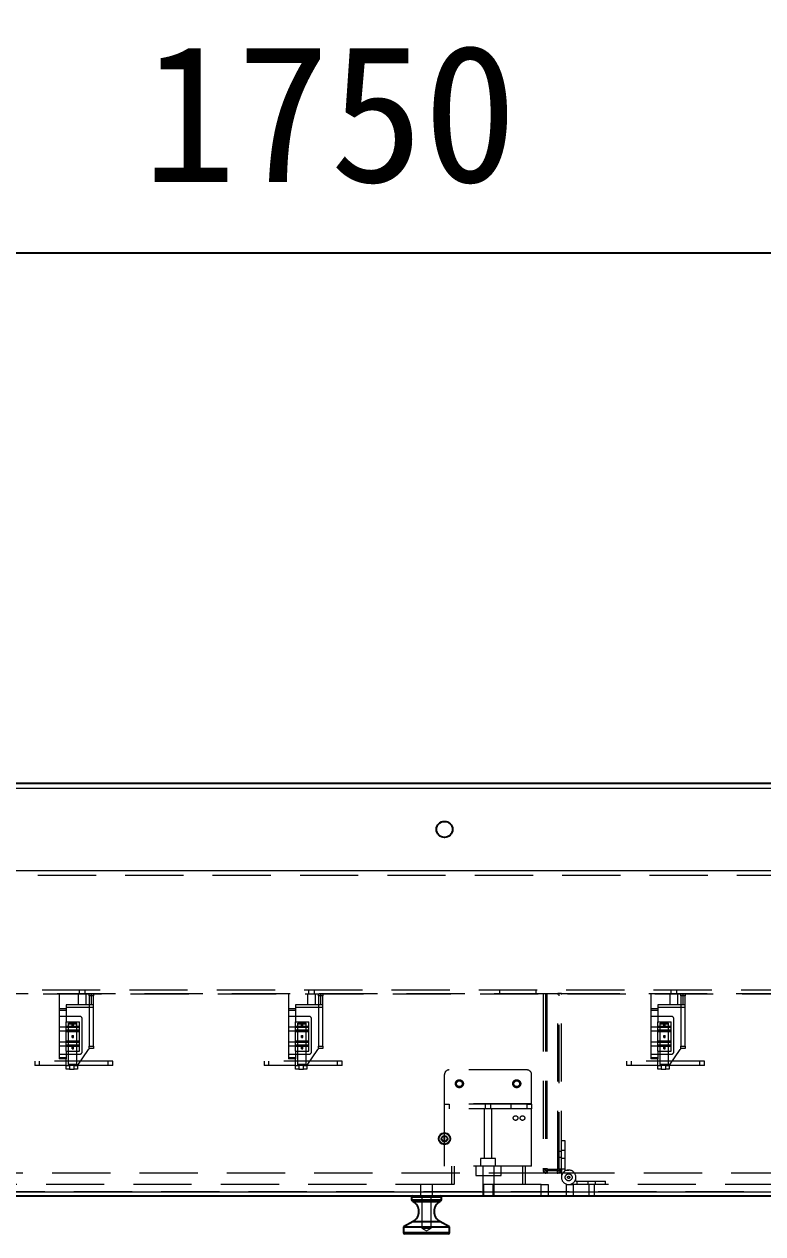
# Model space of a CAD drawing. Header units: millimetres. Extents: x 108 to 5832, y 144 to 4056.
# Drawn here: x 1760 to 2082, y 2792 to 3320 of the extents above; entities that cross this region are included whole.
import ezdxf

# ---------------------------------------------------------------- set-up
doc = ezdxf.new("R2010")
doc.units = ezdxf.units.MM
doc.header["$LTSCALE"] = 20
doc.header["$PDSIZE"] = -1
doc.linetypes.add('HIDDEN', pattern=[1.905, 1.27, -0.635])
doc.dimstyles.new('ISO-25', dxfattribs={"dimtxt": 2.5, "dimasz": 2.5, "dimexe": 1.25, "dimexo": 0.625, "dimtad": 1, "dimtxsty": 'Standard', "dimcen": 2.5, "dimadec": 0, "dimazin": 0, "dimtfac": 1, "dimtmove": 0, "dimatfit": 3, "dimfxl": 0, "dimarcsym": 0})

# ---------------------------------------------------------------- blocks, each defined once
blk = doc.blocks.new('*D2')
at = {"color": 3, "lineweight": -2}
for p, q in [((1017.8, 3006.99), (1017.8, 3240.51)), ((2767.8, 3008.99), (2767.8, 3240.51)), ((2707.8, 3220.51), (1077.8, 3220.51))]:
    blk.add_line(p, q, dxfattribs=at)
at = {"color": 3}
for points in [[(1077.8, 3230.51), (1077.8, 3210.51), (1017.8, 3220.51)], [(2707.8, 3230.51), (2707.8, 3210.51), (2767.8, 3220.51)]]:
    blk.add_solid(points, dxfattribs=at)
at = {"layer": 'Defpoints', "color": 0}
for p in [(1017.8, 3220.51), (2767.8, 2988.99), (1017.8, 2986.99)]:
    blk.add_point(p, dxfattribs=at)
at = {"color": 2, "insert": (1892.8, 3280.99), "char_height": 60, "attachment_point": 5}
blk.add_mtext('1750', dxfattribs=at)

msp = doc.modelspace()

# ---------------------------------------------------------------- linework, layer by layer
at = {"color": 7, "linetype": 'Continuous', "lineweight": 25}
for p, q in [((2765.8, 2988.99), (1119.8, 2988.99)), ((1942.8, 2832.74), (1942.8, 2835.24)), ((1119.8, 2808.99), (2765.8, 2808.99)), ((1928.45, 2808.49), (1928.45, 2807.28)), ((1941.45, 2807.28), (1941.45, 2808.49)), ((1928.7, 2806.84), (1929.16, 2806.58)), ((1940.74, 2806.58), (1941.2, 2806.84)), ((1929.16, 2797.92), (1924.95, 2795.49)), ((1944.95, 2795.49), (1940.74, 2797.92)), ((1924.95, 2795.49), (1924.95, 2792.99)), ((1924.95, 2795.49), (1925.87, 2795.49)), ((1944.45, 2792.49), (1925.45, 2792.49)), ((1925.87, 2795.49), (1944.95, 2795.49)), ((1944.95, 2792.99), (1944.95, 2795.49))]:
    msp.add_line(p, q, dxfattribs=at)
at = {"color": 1, "linetype": 'HIDDEN', "lineweight": 18}
for p, q in [((1057.8, 2986.99), (2727.8, 2986.99)), ((1117.8, 2986.99), (2727.8, 2986.99)), ((1057.8, 2950.99), (2727.8, 2950.99)), ((1117.8, 2950.99), (2727.8, 2950.99)), ((1117.8, 2948.99), (2727.8, 2948.99)), ((1119.6, 2898.99), (2766, 2898.99)), ((1783.55, 2898.99), (1783.55, 2897.39)), ((1786.05, 2897.39), (1786.05, 2898.99)), ((1883.55, 2898.99), (1883.55, 2897.39)), ((1886.05, 2897.39), (1886.05, 2898.99)), ((1966.8, 2898.99), (1966.8, 2897.39)), ((1982.8, 2897.39), (1982.8, 2898.99)), ((2041.55, 2898.99), (2041.55, 2897.39)), ((2044.05, 2897.39), (2044.05, 2898.99)), ((1120.11, 2897.19), (2765.5, 2897.19)), ((1735.8, 2897.39), (1985.8, 2897.39)), ((1774.8, 2897.39), (1774.8, 2887.39)), ((1783.05, 2897.39), (1783.05, 2892.39)), ((1786.55, 2892.39), (1786.55, 2897.39)), ((1787.8, 2896.39), (1787.8, 2897.39)), ((1787.8, 2896.39), (1787.8, 2874.39)), ((1789.8, 2896.39), (1787.8, 2896.39)), ((1788.8, 2897.39), (1788.8, 2892.39)), ((1789.8, 2897.39), (1789.8, 2896.39)), ((1789.8, 2874.39), (1789.8, 2896.39)), ((1874.8, 2897.39), (1874.8, 2887.39)), ((1883.05, 2897.39), (1883.05, 2892.39)), ((1886.55, 2892.39), (1886.55, 2897.39)), ((1887.8, 2896.39), (1887.8, 2897.39)), ((1889.8, 2896.39), (1887.8, 2896.39)), ((1887.8, 2896.39), (1887.8, 2874.39)), ((1888.8, 2897.39), (1888.8, 2892.39)), ((1889.8, 2897.39), (1889.8, 2896.39)), ((1889.8, 2874.39), (1889.8, 2896.39)), ((1985.8, 2897.39), (1985.8, 2820.79)), ((1985.8, 2897.39), (1987.4, 2897.39)), ((1986.8, 2897.39), (1986.8, 2820.19)), ((1987.4, 2897.39), (1992.2, 2897.39)), ((1987.4, 2897.39), (1987.4, 2820.79)), ((1993.8, 2897.39), (1992.2, 2897.39)), ((1992.2, 2820.79), (1992.2, 2897.39)), ((1992.8, 2820.19), (1992.8, 2897.39)), ((1993.8, 2897.39), (2243.8, 2897.39)), ((1993.8, 2820.79), (1993.8, 2897.39)), ((2032.8, 2897.39), (2032.8, 2887.39)), ((2041.05, 2897.39), (2041.05, 2892.39)), ((2044.55, 2892.39), (2044.55, 2897.39)), ((2045.8, 2896.39), (2045.8, 2897.39)), ((2045.8, 2896.39), (2045.8, 2874.39)), ((2047.8, 2896.39), (2045.8, 2896.39)), ((2046.8, 2897.39), (2046.8, 2892.39)), ((2047.8, 2897.39), (2047.8, 2896.39)), ((2047.8, 2874.39), (2047.8, 2896.39)), ((1777.8, 2890.7), (1774.8, 2890.7)), ((1774.8, 2890.06), (1777.8, 2890.06)), ((1789.8, 2892.39), (1777.8, 2892.39)), ((1777.8, 2892.39), (1777.8, 2891.39)), ((1777.8, 2891.39), (1789.8, 2891.39)), ((1777.8, 2891.39), (1777.8, 2887.39)), ((1877.8, 2890.7), (1874.8, 2890.7)), ((1874.8, 2890.06), (1877.8, 2890.06)), ((1889.8, 2892.39), (1877.8, 2892.39)), ((1877.8, 2892.39), (1877.8, 2891.39)), ((1877.8, 2891.39), (1889.8, 2891.39)), ((1877.8, 2891.39), (1877.8, 2887.39)), ((2035.8, 2890.7), (2032.8, 2890.7)), ((2032.8, 2890.06), (2035.8, 2890.06)), ((2047.8, 2892.39), (2035.8, 2892.39)), ((2035.8, 2892.39), (2035.8, 2891.39)), ((2035.8, 2891.39), (2047.8, 2891.39)), ((2035.8, 2891.39), (2035.8, 2887.39)), ((1783.8, 2887.39), (1774.8, 2887.39)), ((1774.8, 2887.39), (1774.8, 2870.89)), ((1777.8, 2882.69), (1774.8, 2882.69)), ((1777.8, 2887.39), (1777.8, 2885.04)), ((1777.8, 2885.04), (1783.6, 2885.04)), ((1777.8, 2872.24), (1777.8, 2885.04)), ((1783.6, 2882.99), (1777.8, 2882.99)), ((1783.6, 2882.94), (1777.8, 2882.94)), ((1783.6, 2882.49), (1777.8, 2882.49)), ((1778.9, 2884.39), (1782.5, 2884.39)), ((1778.9, 2866.59), (1778.9, 2884.39)), ((1778.9, 2884.09), (1782.5, 2884.09)), ((1780.4, 2883.19), (1780.4, 2884.09)), ((1780.4, 2883.19), (1781, 2883.19)), ((1781, 2883.19), (1781, 2884.09)), ((1782.5, 2866.59), (1782.5, 2884.39)), ((1783.6, 2872.24), (1783.6, 2885.04)), ((1784.8, 2871.89), (1784.8, 2886.39)), ((1883.8, 2887.39), (1874.8, 2887.39)), ((1874.8, 2887.39), (1874.8, 2870.89)), ((1877.8, 2882.69), (1874.8, 2882.69)), ((1877.8, 2887.39), (1877.8, 2885.04)), ((1877.8, 2872.24), (1877.8, 2885.04)), ((1877.8, 2885.04), (1883.6, 2885.04)), ((1883.6, 2882.99), (1877.8, 2882.99)), ((1883.6, 2882.94), (1877.8, 2882.94)), ((1883.6, 2882.49), (1877.8, 2882.49)), ((1878.9, 2884.39), (1882.5, 2884.39)), ((1878.9, 2866.59), (1878.9, 2884.39)), ((1878.9, 2884.09), (1882.5, 2884.09)), ((1880.4, 2883.19), (1880.4, 2884.09)), ((1880.4, 2883.19), (1881, 2883.19)), ((1881, 2883.19), (1881, 2884.09)), ((1882.5, 2866.59), (1882.5, 2884.39)), ((1883.6, 2872.24), (1883.6, 2885.04)), ((1884.8, 2871.89), (1884.8, 2886.39)), ((2041.8, 2887.39), (2032.8, 2887.39)), ((2032.8, 2887.39), (2032.8, 2870.89)), ((2035.8, 2882.69), (2032.8, 2882.69)), ((2035.8, 2887.39), (2035.8, 2885.04)), ((2035.8, 2872.24), (2035.8, 2885.04)), ((2035.8, 2885.04), (2041.6, 2885.04)), ((2041.6, 2882.99), (2035.8, 2882.99)), ((2041.6, 2882.94), (2035.8, 2882.94)), ((2041.6, 2882.49), (2035.8, 2882.49)), ((2036.9, 2884.39), (2040.5, 2884.39)), ((2036.9, 2866.59), (2036.9, 2884.39)), ((2036.9, 2884.09), (2040.5, 2884.09)), ((2038.4, 2883.19), (2038.4, 2884.09)), ((2038.4, 2883.19), (2039, 2883.19)), ((2039, 2883.19), (2039, 2884.09)), ((2040.5, 2866.59), (2040.5, 2884.39)), ((2041.6, 2872.24), (2041.6, 2885.04)), ((2042.8, 2871.89), (2042.8, 2886.39)), ((1774.8, 2881.09), (1777.8, 2881.09)), ((1783.6, 2881.29), (1777.8, 2881.29)), ((1777.8, 2880.84), (1783.6, 2880.84)), ((1783.6, 2880.79), (1777.8, 2880.79)), ((1782.5, 2880.83), (1778.9, 2880.83)), ((1780.4, 2878.19), (1780.4, 2879.09)), ((1780.4, 2879.09), (1781, 2879.09)), ((1780.4, 2878.19), (1781, 2878.19)), ((1781, 2878.19), (1781, 2879.09)), ((1874.8, 2881.09), (1877.8, 2881.09)), ((1883.6, 2881.29), (1877.8, 2881.29)), ((1877.8, 2880.84), (1883.6, 2880.84)), ((1883.6, 2880.79), (1877.8, 2880.79)), ((1882.5, 2880.83), (1878.9, 2880.83)), ((1880.4, 2879.09), (1881, 2879.09)), ((1880.4, 2878.19), (1880.4, 2879.09)), ((1880.4, 2878.19), (1881, 2878.19)), ((1881, 2878.19), (1881, 2879.09)), ((2032.8, 2881.09), (2035.8, 2881.09)), ((2041.6, 2881.29), (2035.8, 2881.29)), ((2035.8, 2880.84), (2041.6, 2880.84)), ((2041.6, 2880.79), (2035.8, 2880.79)), ((2040.5, 2880.83), (2036.9, 2880.83)), ((2038.4, 2878.19), (2038.4, 2879.09)), ((2038.4, 2879.09), (2039, 2879.09)), ((2038.4, 2878.19), (2039, 2878.19)), ((2039, 2878.19), (2039, 2879.09)), ((1777.8, 2876.19), (1774.8, 2876.19)), ((1774.8, 2874.59), (1777.8, 2874.59)), ((1783.6, 2876.49), (1777.8, 2876.49)), ((1783.6, 2876.44), (1777.8, 2876.44)), ((1783.6, 2875.99), (1777.8, 2875.99)), ((1783.6, 2874.79), (1777.8, 2874.79)), ((1777.8, 2874.34), (1783.6, 2874.34)), ((1783.6, 2874.29), (1777.8, 2874.29)), ((1777.8, 2872.24), (1783.6, 2872.24)), ((1777.8, 2872.24), (1777.8, 2870.89)), ((1780.4, 2873.19), (1780.4, 2874.09)), ((1780.4, 2874.09), (1781, 2874.09)), ((1780.4, 2873.19), (1781, 2873.19)), ((1781, 2873.19), (1781, 2874.09)), ((1782.97, 2866.14), (1787.51, 2872.94)), ((1787.8, 2874.39), (1789.8, 2874.39)), ((1787.8, 2873.39), (1787.8, 2874.39)), ((1789.8, 2873.39), (1787.8, 2873.39)), ((1789.8, 2874.39), (1789.8, 2873.39)), ((1877.8, 2876.19), (1874.8, 2876.19)), ((1874.8, 2874.59), (1877.8, 2874.59)), ((1883.6, 2876.49), (1877.8, 2876.49)), ((1883.6, 2876.44), (1877.8, 2876.44)), ((1883.6, 2875.99), (1877.8, 2875.99)), ((1883.6, 2874.79), (1877.8, 2874.79)), ((1877.8, 2874.34), (1883.6, 2874.34)), ((1883.6, 2874.29), (1877.8, 2874.29)), ((1877.8, 2872.24), (1883.6, 2872.24)), ((1877.8, 2872.24), (1877.8, 2870.89)), ((1880.4, 2873.19), (1880.4, 2874.09)), ((1880.4, 2874.09), (1881, 2874.09)), ((1880.4, 2873.19), (1881, 2873.19)), ((1881, 2873.19), (1881, 2874.09)), ((1882.97, 2866.14), (1887.51, 2872.94)), ((1887.8, 2874.39), (1889.8, 2874.39)), ((1887.8, 2873.39), (1887.8, 2874.39)), ((1889.8, 2873.39), (1887.8, 2873.39)), ((1889.8, 2874.39), (1889.8, 2873.39)), ((2035.8, 2876.19), (2032.8, 2876.19)), ((2032.8, 2874.59), (2035.8, 2874.59)), ((2041.6, 2876.49), (2035.8, 2876.49)), ((2041.6, 2876.44), (2035.8, 2876.44)), ((2041.6, 2875.99), (2035.8, 2875.99)), ((2041.6, 2874.79), (2035.8, 2874.79)), ((2035.8, 2874.34), (2041.6, 2874.34)), ((2041.6, 2874.29), (2035.8, 2874.29)), ((2035.8, 2872.24), (2041.6, 2872.24)), ((2035.8, 2872.24), (2035.8, 2870.89)), ((2038.4, 2874.09), (2039, 2874.09)), ((2038.4, 2873.19), (2038.4, 2874.09)), ((2038.4, 2873.19), (2039, 2873.19)), ((2039, 2873.19), (2039, 2874.09)), ((2040.97, 2866.14), (2045.51, 2872.94)), ((2045.8, 2874.39), (2047.8, 2874.39)), ((2045.8, 2873.39), (2045.8, 2874.39)), ((2047.8, 2873.39), (2045.8, 2873.39)), ((2047.8, 2874.39), (2047.8, 2873.39)), ((1798.13, 2867.89), (1764.13, 2867.89)), ((1764.13, 2867.89), (1764.13, 2865.89)), ((1766.13, 2867.89), (1766.13, 2865.89)), ((1774.8, 2870.89), (1774.8, 2868.89)), ((1774.8, 2870.89), (1783.8, 2870.89)), ((1777.8, 2869.24), (1774.8, 2869.24)), ((1777.8, 2868.89), (1774.8, 2868.89)), ((1777.8, 2870.89), (1777.8, 2868.89)), ((1777.8, 2865.89), (1777.8, 2868.89)), ((1778.9, 2866.59), (1782.5, 2866.59)), ((1778.9, 2866.52), (1778.9, 2866.59)), ((1778.9, 2866.52), (1782.5, 2866.52)), ((1778.9, 2866.32), (1778.9, 2866.52)), ((1782.5, 2866.52), (1782.5, 2866.59)), ((1782.5, 2866.32), (1782.5, 2866.52)), ((1796.13, 2865.89), (1796.13, 2867.89)), ((1798.13, 2865.89), (1798.13, 2867.89)), ((1898.13, 2867.89), (1864.13, 2867.89)), ((1864.13, 2867.89), (1864.13, 2865.89)), ((1866.13, 2867.89), (1866.13, 2865.89)), ((1874.8, 2870.89), (1883.8, 2870.89)), ((1874.8, 2870.89), (1874.8, 2868.89)), ((1877.8, 2869.24), (1874.8, 2869.24)), ((1877.8, 2868.89), (1874.8, 2868.89)), ((1877.8, 2870.89), (1877.8, 2868.89)), ((1877.8, 2865.89), (1877.8, 2868.89)), ((1878.9, 2866.59), (1882.5, 2866.59)), ((1878.9, 2866.52), (1878.9, 2866.59)), ((1878.9, 2866.52), (1882.5, 2866.52)), ((1878.9, 2866.32), (1878.9, 2866.52)), ((1882.5, 2866.52), (1882.5, 2866.59)), ((1882.5, 2866.32), (1882.5, 2866.52)), ((1896.13, 2865.89), (1896.13, 2867.89)), ((1898.13, 2865.89), (1898.13, 2867.89)), ((2056.13, 2867.89), (2022.13, 2867.89)), ((2022.13, 2867.89), (2022.13, 2865.89)), ((2024.13, 2867.89), (2024.13, 2865.89)), ((2032.8, 2870.89), (2041.8, 2870.89)), ((2032.8, 2870.89), (2032.8, 2868.89)), ((2035.8, 2869.24), (2032.8, 2869.24)), ((2035.8, 2868.89), (2032.8, 2868.89)), ((2035.8, 2870.89), (2035.8, 2868.89)), ((2035.8, 2865.89), (2035.8, 2868.89)), ((2036.9, 2866.59), (2040.5, 2866.59)), ((2036.9, 2866.52), (2036.9, 2866.59)), ((2036.9, 2866.52), (2040.5, 2866.52)), ((2036.9, 2866.32), (2036.9, 2866.52)), ((2040.5, 2866.52), (2040.5, 2866.59)), ((2040.5, 2866.32), (2040.5, 2866.52)), ((2054.13, 2865.89), (2054.13, 2867.89)), ((2056.13, 2865.89), (2056.13, 2867.89)), ((1777.8, 2865.89), (1764.13, 2865.89)), ((1777.8, 2864.39), (1777.8, 2865.89)), ((1777.8, 2865.89), (1779.3, 2865.89)), ((1779.3, 2864.39), (1777.8, 2864.39)), ((1778.9, 2866.32), (1782.5, 2866.32)), ((1778.9, 2866.27), (1778.9, 2866.32)), ((1778.9, 2866.27), (1782.5, 2866.27)), ((1779.3, 2865.89), (1779.3, 2864.39)), ((1781.3, 2865.89), (1779.3, 2865.89)), ((1779.3, 2864.39), (1781.3, 2864.39)), ((1781.3, 2864.39), (1781.3, 2865.89)), ((1781.3, 2865.89), (1782.8, 2865.89)), ((1782.8, 2864.39), (1781.3, 2864.39)), ((1782.5, 2866.27), (1782.5, 2866.32)), ((1782.8, 2865.89), (1782.8, 2864.39)), ((1798.1, 2865.89), (1782.8, 2865.89)), ((1798.13, 2865.89), (1798.1, 2865.89)), ((1877.8, 2865.89), (1864.13, 2865.89)), ((1877.8, 2864.39), (1877.8, 2865.89)), ((1877.8, 2865.89), (1879.3, 2865.89)), ((1879.3, 2864.39), (1877.8, 2864.39)), ((1878.9, 2866.32), (1882.5, 2866.32)), ((1878.9, 2866.27), (1878.9, 2866.32)), ((1878.9, 2866.27), (1882.5, 2866.27)), ((1879.3, 2865.89), (1879.3, 2864.39)), ((1881.3, 2865.89), (1879.3, 2865.89)), ((1879.3, 2864.39), (1881.3, 2864.39)), ((1881.3, 2864.39), (1881.3, 2865.89)), ((1881.3, 2865.89), (1882.8, 2865.89)), ((1882.8, 2864.39), (1881.3, 2864.39)), ((1882.5, 2866.27), (1882.5, 2866.32)), ((1882.8, 2865.89), (1882.8, 2864.39)), ((1898.1, 2865.89), (1882.8, 2865.89)), ((1898.13, 2865.89), (1898.1, 2865.89)), ((1942.8, 2849.19), (1942.8, 2861.99)), ((1978.8, 2863.99), (1944.8, 2863.99)), ((1980.8, 2849.19), (1980.8, 2861.99)), ((2035.8, 2865.89), (2022.13, 2865.89)), ((2035.8, 2864.39), (2035.8, 2865.89)), ((2035.8, 2865.89), (2037.3, 2865.89)), ((2037.3, 2864.39), (2035.8, 2864.39)), ((2036.9, 2866.32), (2040.5, 2866.32)), ((2036.9, 2866.27), (2036.9, 2866.32)), ((2036.9, 2866.27), (2040.5, 2866.27)), ((2037.3, 2865.89), (2037.3, 2864.39)), ((2039.3, 2865.89), (2037.3, 2865.89)), ((2037.3, 2864.39), (2039.3, 2864.39)), ((2039.3, 2864.39), (2039.3, 2865.89)), ((2039.3, 2865.89), (2040.8, 2865.89)), ((2040.8, 2864.39), (2039.3, 2864.39)), ((2040.5, 2866.27), (2040.5, 2866.32)), ((2040.8, 2865.89), (2040.8, 2864.39)), ((2056.1, 2865.89), (2040.8, 2865.89)), ((2056.13, 2865.89), (2056.1, 2865.89)), ((1980.8, 2849.19), (1942.8, 2849.19)), ((1942.8, 2848.99), (1942.8, 2849.19)), ((1942.8, 2846.99), (1942.8, 2848.99)), ((1942.8, 2848.99), (1944.8, 2848.99)), ((1942.8, 2835.24), (1942.8, 2846.99)), ((1980.8, 2846.99), (1942.8, 2846.99)), ((1944.8, 2848.99), (1944.8, 2846.99)), ((1978.8, 2848.99), (1944.8, 2848.99)), ((1978.8, 2846.99), (1944.8, 2846.99)), ((1960.1, 2846.99), (1960.1, 2825.39)), ((1960.55, 2848.99), (1960.55, 2846.99)), ((1963.05, 2846.99), (1963.05, 2848.99)), ((1963.5, 2825.39), (1963.5, 2846.99)), ((1971.8, 2848.99), (1971.8, 2846.99)), ((1978.8, 2846.99), (1978.8, 2848.99)), ((1978.8, 2848.99), (1980.8, 2848.99)), ((1980.8, 2848.99), (1980.8, 2849.19)), ((1980.8, 2848.99), (1980.8, 2846.99)), ((1980.8, 2821.99), (1980.8, 2846.99)), ((1942.8, 2821.99), (1942.8, 2832.74)), ((1993.8, 2833.14), (1995.3, 2833.14)), ((1995.3, 2833.14), (1995.3, 2820.79)), ((1965.05, 2825.39), (1958.55, 2825.39)), ((1958.55, 2825.39), (1958.55, 2821.99)), ((1965.05, 2821.99), (1965.05, 2825.39)), ((1993.8, 2828.39), (1992.2, 2828.39)), ((1992.2, 2825.89), (1993.8, 2825.89)), ((1995.3, 2828.84), (1993.8, 2828.84)), ((1993.8, 2825.44), (1995.3, 2825.44)), ((1987.6, 2818.99), (1734, 2818.99)), ((1980.8, 2821.99), (1942.8, 2821.99)), ((1945.95, 2813.99), (1945.95, 2821.99)), ((1946.95, 2821.99), (1946.95, 2813.99)), ((1956.45, 2821.99), (1956.45, 2817.99)), ((1959.45, 2821.99), (1959.45, 2813.99)), ((1964.45, 2813.99), (1964.45, 2821.99)), ((1967.45, 2817.99), (1967.45, 2821.99)), ((1976.95, 2813.99), (1976.95, 2821.99)), ((1977.95, 2821.99), (1977.95, 2813.99)), ((1987.4, 2820.79), (1985.8, 2820.79)), ((1985.8, 2820.79), (1985.8, 2820.19)), ((1986.8, 2820.19), (1985.8, 2820.19)), ((1987, 2819.99), (1987, 2818.99)), ((1992.6, 2819.99), (1987, 2819.99)), ((1987.6, 2820.59), (1987.6, 2818.99)), ((1992, 2820.59), (1987.6, 2820.59)), ((1992, 2818.99), (1987.6, 2818.99)), ((1992, 2820.59), (1992, 2818.99)), ((2245.6, 2818.99), (1992, 2818.99)), ((1992.2, 2820.79), (1993.8, 2820.79)), ((1992.6, 2819.99), (1992.6, 2818.99)), ((1992.8, 2820.19), (1993.8, 2820.19)), ((1993.8, 2820.79), (1995.3, 2820.79)), ((1993.8, 2820.79), (1993.8, 2817.14)), ((1995.3, 2820.79), (1995.3, 2820.29)), ((1995.3, 2820.29), (1996.95, 2820.29)), ((1984.95, 2813.99), (1740.95, 2813.99)), ((1932.35, 2813.99), (1932.35, 2808.99)), ((1937.55, 2808.99), (1937.55, 2813.99)), ((1956.45, 2817.99), (1967.45, 2817.99)), ((1959.45, 2813.99), (1959.45, 2808.99)), ((1959.85, 2813.99), (1959.85, 2808.99)), ((1964.05, 2808.99), (1964.05, 2813.99)), ((1964.45, 2808.99), (1964.45, 2813.99)), ((1984.95, 2808.99), (1984.95, 2813.99)), ((1984.95, 2813.99), (1987.95, 2813.99)), ((1987.95, 2813.99), (1987.95, 2808.99)), ((1995.95, 2808.99), (1995.95, 2813.99)), ((1995.95, 2813.99), (1998.95, 2813.99)), ((1998.95, 2813.99), (1998.95, 2808.99)), ((2242.95, 2813.99), (1998.95, 2813.99)), ((2000.1, 2815.49), (2000.1, 2817.14)), ((2000.1, 2815.49), (2012.95, 2815.49)), ((2000.6, 2813.99), (2000.6, 2815.49)), ((2005.25, 2815.49), (2005.25, 2813.99)), ((2005.7, 2813.99), (2005.7, 2808.99)), ((2008.2, 2808.99), (2008.2, 2813.99)), ((2008.65, 2813.99), (2008.65, 2815.49)), ((2012.95, 2813.99), (2012.95, 2815.49)), ((1120.11, 2810.79), (2765.5, 2810.79)), ((2765.3, 2810.59), (1120.31, 2810.59)), ((2759.1, 2810.79), (1126.51, 2810.79)), ((1469.8, 2810.79), (2759.8, 2810.79)), ((1470.8, 2810.79), (2759.8, 2810.79)), ((1928.45, 2808.49), (1941.45, 2808.49)), ((1932.85, 2808.99), (1932.85, 2794.99)), ((1937.05, 2794.99), (1937.05, 2808.99)), ((1940.86, 2807.28), (1928.45, 2807.28)), ((1928.7, 2806.84), (1940.63, 2806.84)), ((1940.74, 2806.58), (1929.16, 2806.58)), ((1940.63, 2806.84), (1941.2, 2806.84)), ((1941.45, 2807.28), (1940.86, 2807.28)), ((1940.74, 2797.92), (1929.16, 2797.92)), ((1944.04, 2792.99), (1924.95, 2792.99)), ((1932.85, 2794.99), (1933.04, 2794.99)), ((1932.85, 2794.99), (1934.95, 2793.73)), ((1933.04, 2794.99), (1937.05, 2794.99)), ((1934.95, 2793.73), (1937.05, 2794.99)), ((1944.95, 2792.99), (1944.04, 2792.99))]:
    msp.add_line(p, q, dxfattribs=at)
at = {"color": 8, "linetype": 'Continuous', "lineweight": 25}
for p, q in [((1929.05, 2808.49), (1928.45, 2808.49)), ((1941.45, 2808.49), (1929.05, 2808.49)), ((1928.45, 2807.28), (1941.45, 2807.28)), ((1941.2, 2806.84), (1928.7, 2806.84)), ((1929.16, 2806.58), (1929.69, 2806.58)), ((1929.69, 2806.58), (1940.74, 2806.58)), ((1929.16, 2797.92), (1929.69, 2797.92)), ((1929.69, 2797.92), (1940.74, 2797.92)), ((1924.95, 2792.99), (1944.95, 2792.99))]:
    msp.add_line(p, q, dxfattribs=at)
at = {"color": 7, "linetype": 'Continuous', "lineweight": 25}
for centre, radius in [((1942.8, 2968.99), 3.5), ((1942.8, 2833.99), 2.5), ((1942.8, 2833.99), 1.25)]:
    msp.add_circle(centre, radius, dxfattribs=at)
at = {"color": 1, "linetype": 'HIDDEN', "lineweight": 18}
for centre, radius in [((1949.3, 2857.99), 1.75), ((1949.3, 2857.99), 1.25), ((1974.3, 2857.99), 1.75), ((1974.3, 2857.99), 1.25), ((1973.8, 2842.99), 1), ((1976.8, 2842.99), 1), ((1996.95, 2817.14), 1.5), ((1996.95, 2817.14), 0.5), ((1996.95, 2817.14), 0.5)]:
    msp.add_circle(centre, radius, dxfattribs=at)
for centre, radius, start, end in [((1783.8, 2886.39), 1, 0, 90), ((1883.8, 2886.39), 1, 0, 90), ((2041.8, 2886.39), 1, 0, 90), ((1783.8, 2871.89), 1, 270, 0), ((1788.34, 2872.39), 1, 90, 146.3099), ((1883.8, 2871.89), 1, 270, 0), ((1888.34, 2872.39), 1, 90, 146.3099), ((2041.8, 2871.89), 1, 270, 0), ((2046.34, 2872.39), 1, 90, 146.3099), ((1783.8, 2865.58), 1, 146.3099, 180), ((1883.8, 2865.58), 1, 146.3099, 180), ((1944.8, 2861.99), 2, 90, 180), ((1978.8, 2861.99), 2, 0, 90), ((2041.8, 2865.58), 1, 146.3099, 180), ((1987.6, 2820.79), 1.8, 180, 270), ((1987, 2820.19), 1.2, 180, 270), ((1987, 2820.19), 0.2, 180, 270), ((1987.6, 2820.79), 0.2, 180, 270), ((1992, 2820.79), 0.2, 270, 0), ((1992, 2820.79), 1.8, 270, 0), ((1992.6, 2820.19), 1.2, 270, 360), ((1992.6, 2820.19), 0.2, 270, 0), ((1996.95, 2817.14), 3.15, 0, 270), ((1996.95, 2817.14), 3.15, 270, 360)]:
    msp.add_arc(centre, radius, start, end, dxfattribs=at)
at = {"color": 7, "linetype": 'Continuous', "lineweight": 25}
for centre, radius, start, end in [((1928.95, 2808.49), 0.5, 90, 180), ((1940.95, 2808.49), 0.5, 0, 90), ((1928.95, 2807.28), 0.5, 180, 240), ((1926.66, 2802.25), 5, 300, 60), ((1943.24, 2802.25), 5, 120, 240), ((1940.95, 2807.28), 0.5, 300, 0), ((1925.45, 2792.99), 0.5, 180, 270), ((1944.45, 2792.99), 0.5, 270, 0)]:
    msp.add_arc(centre, radius, start, end, dxfattribs=at)

# ---------------------------------------------------------------- dimensions: what is measured, and where the dimension line sits
dim = msp.add_linear_dim(base=(1017.8, 3220.51), p1=(2767.8, 2988.99), p2=(1017.8, 2986.99), dimstyle='ISO-25', override={"dimtxt": 60, "dimasz": 60, "dimexe": 20, "dimexo": 20, "dimgap": 30.48, "dimdec": 0, "dimzin": 0, "dimclrd": 3, "dimclre": 3, "dimclrt": 2, "dimadec": 1, "dimtdec": 0, "dimtzin": 0})
dim.commit()
dim.dimension.update_dxf_attribs({"geometry": '*D2', "text_midpoint": (1892.8, 3280.99)})

doc.saveas('drawing.dxf')
